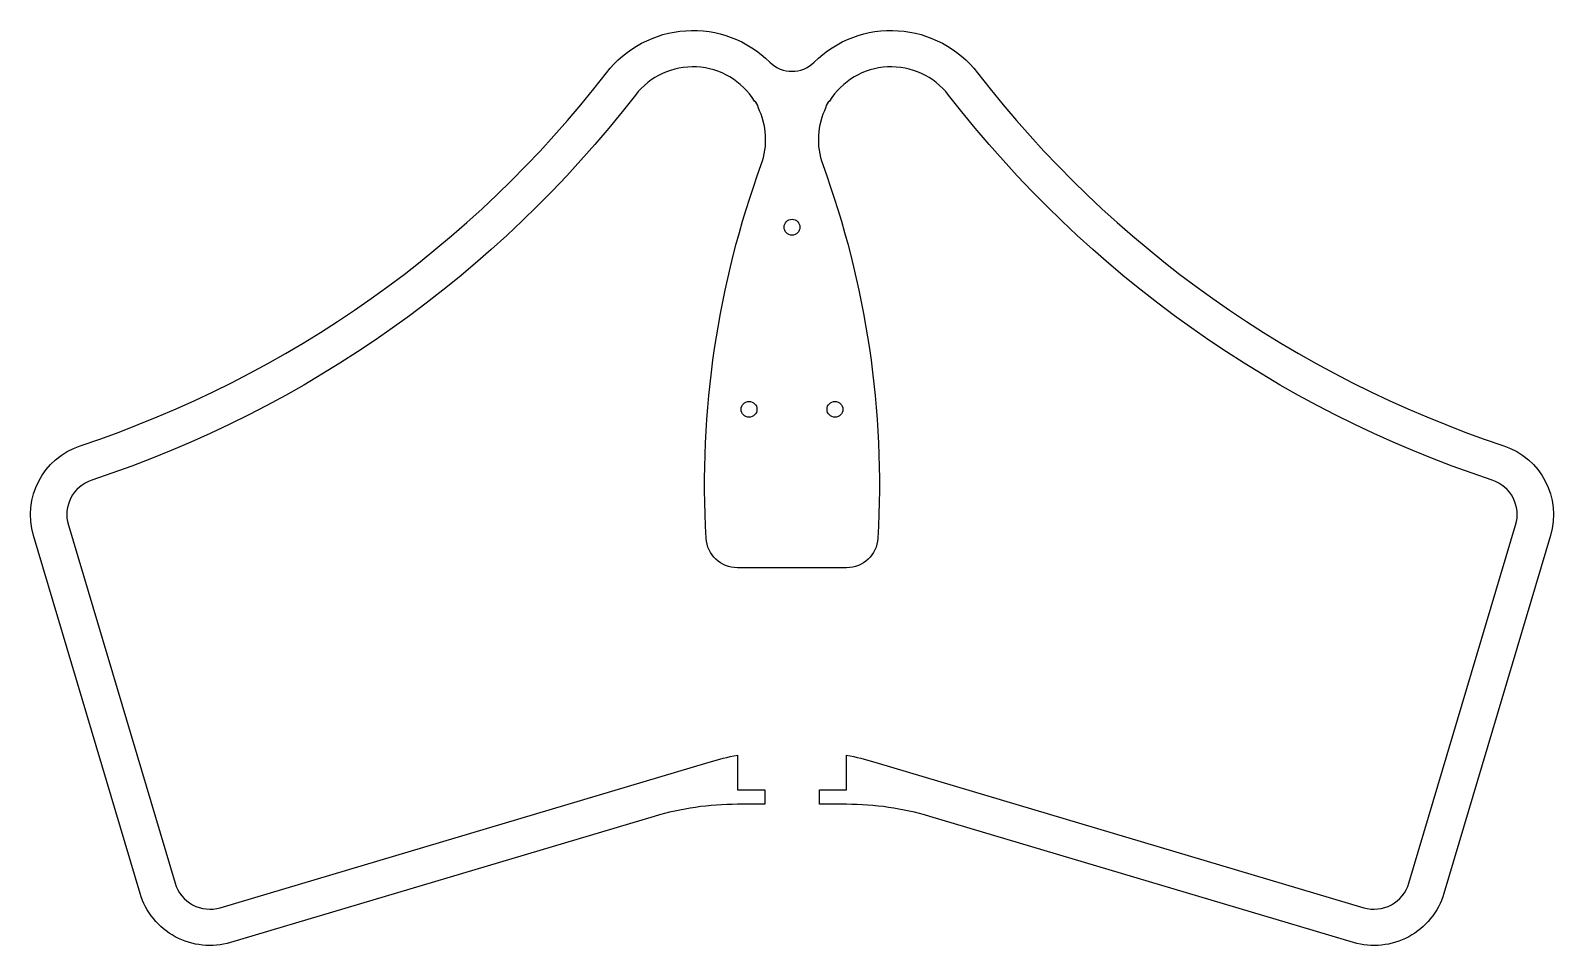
# Model space of a CAD drawing. Header units: inches. Extents: x -5.2 to 5.2, y -5.9 to 0.3.
import ezdxf

# ---------------------------------------------------------------- set-up
doc = ezdxf.new("R2010")
doc.units = ezdxf.units.IN
doc.layers.get('0').update_dxf_attribs({"linetype": 'CONTINUOUS'})

msp = doc.modelspace()

# ---------------------------------------------------------------- linework, layer by layer
msp.add_lwpolyline([(-0.568, -4.687, -0.025011), (-0.375, -4.639), (-0.375, -4.877), (-0.187, -4.877), (-0.187, -4.977), (-0.375, -4.977, 0.072477), (-0.946, -5.06), (-3.856, -5.926, -0.414214), (-4.478, -5.59), (-5.21, -3.13, -0.405187), (-4.889, -2.513, 0.14922), (-1.274, 0.049, -0.45098), (-0.152, 0.122, 0.412135), (0.152, 0.122, -0.45098), (1.274, 0.049, 0.14922), (4.889, -2.513, -0.405187), (5.21, -3.13), (4.478, -5.59, -0.414214), (3.856, -5.926), (0.946, -5.06, 0.072477), (0.375, -4.977), (0.188, -4.977), (0.188, -4.877), (0.375, -4.877), (0.375, -4.639, -0.02501), (0.568, -4.687), (3.927, -5.687, 0.414214), (4.238, -5.519), (4.971, -3.059, 0.405187), (4.81, -2.75, -0.14922), (1.076, -0.104, 0.522345), (0.257, -0.145, 0.205134), (0.233, -0.188, 0.205242), (0.211, -0.581, -0.10206), (0.59, -3.148, -0.39767), (0.375, -3.352), (-0.375, -3.352, -0.39767), (-0.59, -3.148, -0.10206), (-0.211, -0.581, 0.205242), (-0.233, -0.188, 0.205134), (-0.257, -0.145, 0.522345), (-1.076, -0.104, -0.14922), (-4.81, -2.75, 0.405187), (-4.971, -3.059), (-4.238, -5.519, 0.414214), (-3.927, -5.687)], format="xyb", close=True)
for centre in [(0, -1.012), (-0.295, -2.263), (0.295, -2.263)]:
    msp.add_circle(centre, 0.0545)

doc.saveas('drawing.dxf')
